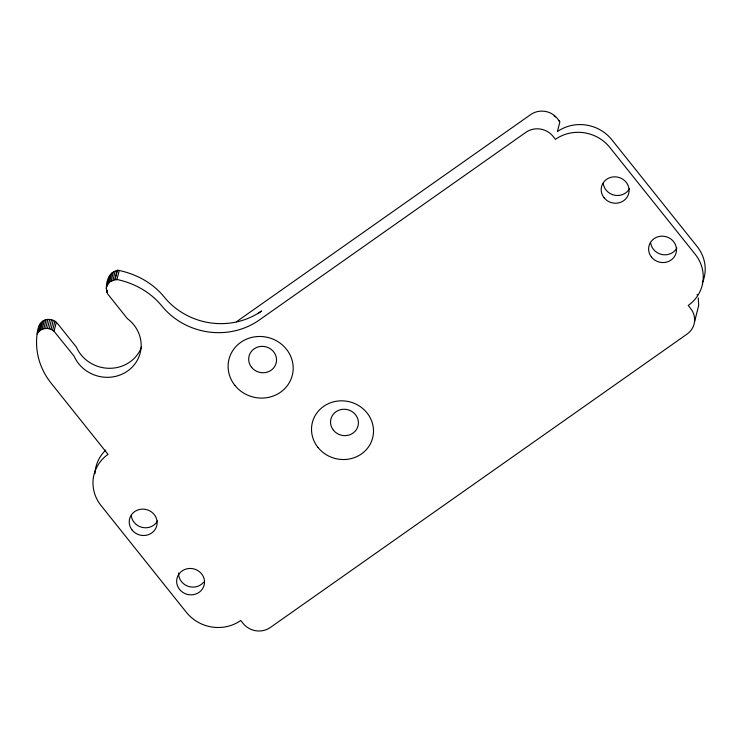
<?xml version="1.0" encoding="UTF-8"?>
<svg xmlns="http://www.w3.org/2000/svg" width="742" height="742" viewBox="0 0 742 742"><rect width="100%" height="100%" fill="white"/><g stroke="black" fill="none" stroke-linecap="round" stroke-linejoin="round"><path stroke-width="1.11" d="M257.789 313.671L261.564 311.009A69.989 65.769 14.2 0 1 163.732 296.448C151.971 282.183 135.248 273.65 117.394 270.069L115.112 279.094C133.041 282.554 149.634 291.309 161.441 305.472A69.989 65.769 14.2 0 0 259.283 320.034L525.911 132.317A19.44 18.272 14.2 0 1 553.087 136.361L555.452 139.329A38.881 36.534 14.2 0 1 609.813 147.417L695.152 254.218A38.881 36.534 14.2 0 1 688.214 305.463L690.589 308.431A19.44 18.272 14.2 0 1 687.12 334.048L270.32 627.5A19.44 18.272 14.2 0 1 243.144 623.447L240.779 620.488A38.881 36.534 14.2 0 1 186.418 612.391L101.079 505.599A38.881 36.534 14.2 0 1 108.017 454.354L51.115 383.15A69.989 65.769 14.2 0 1 37.1 334.021C40.096 327.806 49.157 326.666 54.045 331.284L74.117 356.16A34.995 32.88 14.2 0 0 127.615 371.009A34.995 32.88 14.2 0 0 127.401 318.643L107.692 293.98C104.195 286.746 107.701 271.711 117.18 270.765L114.899 279.79L109.556 281.997L106.514 286.69M108.805 277.666L108.62 281.403M37.1 334.021C37.527 327.667 40.439 319.691 47.896 319.422C51.541 319.153 55.26 320.711 57.561 323.568L76.398 347.135A34.995 32.88 14.2 0 0 109.835 368.301A34.995 32.88 14.2 0 0 141.629 346.709M38.009 332.546L40.291 323.521M39.168 331.238L41.45 322.213M40.55 330.153L42.841 321.128M42.118 329.309L44.409 320.284M43.824 328.734L46.106 319.709M45.614 328.446L47.896 319.422M47.442 328.456L49.723 319.431M49.25 328.752L51.532 319.728M50.985 329.337L53.266 320.312M52.599 330.19L54.88 321.165M54.045 331.284L56.327 322.26M106.227 288.545L109.473 275.913M108.211 283.351L110.493 274.327M106.829 292.265L107.34 290.261M109.556 281.997L111.838 272.973M111.161 280.921L113.443 271.897M112.96 280.179L115.242 271.155M119.165 270.747L116.884 279.771L114.899 279.79M694.484 322.074L698.686 305.435L698.268 297.885M236.373 321.805L530.975 114.389C538.46 109.297 549.284 110.233 555.665 116.689M554.024 115.928L556.426 117.431L559.598 121.271M94.967 473.73A38.881 36.534 14.2 0 1 105.781 450.06M558.457 120.788A19.44 4.174 -38.6 0 1 559.7 122.569L557.409 131.594A38.881 36.534 14.2 0 1 611.77 139.681L697.109 246.483A38.881 36.534 14.2 0 1 702.322 282.962M39.122 327.259A69.989 65.769 14.2 0 1 39.382 324.996M203.642 582.22A13.996 13.152 14.2 0 1 187.819 586.199A13.996 13.152 14.2 0 1 178.609 573M157.527 520.977A13.996 13.152 14.2 0 1 142.761 527.525A13.996 13.152 14.2 0 1 131.306 515.968M629.485 188.691A13.996 13.152 14.2 0 1 614.719 195.239A13.996 13.152 14.2 0 1 603.265 183.682M676.899 248.023A13.996 13.152 14.2 0 1 662.133 254.571A13.996 13.152 14.2 0 1 650.678 243.014M697.1 294.463A4.906 1.308 54.9 0 1 697.304 295.233M317.984 447.445A31.118 29.244 14.2 0 0 371.204 442.111A31.118 29.244 14.2 0 0 338.343 400.986A31.118 29.244 14.2 0 0 317.984 447.445M234.908 385.413A32.657 30.691 14.2 0 0 290.762 379.802A32.657 30.691 14.2 0 0 256.268 336.645A32.657 30.691 14.2 0 0 234.908 385.413M333.436 430.212A13.996 13.152 14.2 0 0 357.375 427.809A13.996 13.152 14.2 0 0 342.591 409.315A13.996 13.152 14.2 0 0 333.436 430.212M251.575 367.318A13.996 13.152 14.2 0 0 275.514 364.916A13.996 13.152 14.2 0 0 260.73 346.421A13.996 13.152 14.2 0 0 251.575 367.318M651.513 257.131A13.996 13.152 14.2 0 0 675.452 254.729A13.996 13.152 14.2 0 0 660.668 236.234A13.996 13.152 14.2 0 0 651.513 257.131M604.099 197.799A13.996 13.152 14.2 0 0 628.038 195.396A13.996 13.152 14.2 0 0 613.254 176.893A13.996 13.152 14.2 0 0 604.099 197.799M179.555 589.417A13.996 13.152 14.2 0 0 203.494 587.015A13.996 13.152 14.2 0 0 188.709 568.52A13.996 13.152 14.2 0 0 179.555 589.417M132.141 530.085A13.996 13.152 14.2 0 0 156.08 527.683A13.996 13.152 14.2 0 0 141.295 509.179A13.996 13.152 14.2 0 0 132.141 530.085"/></g></svg>
